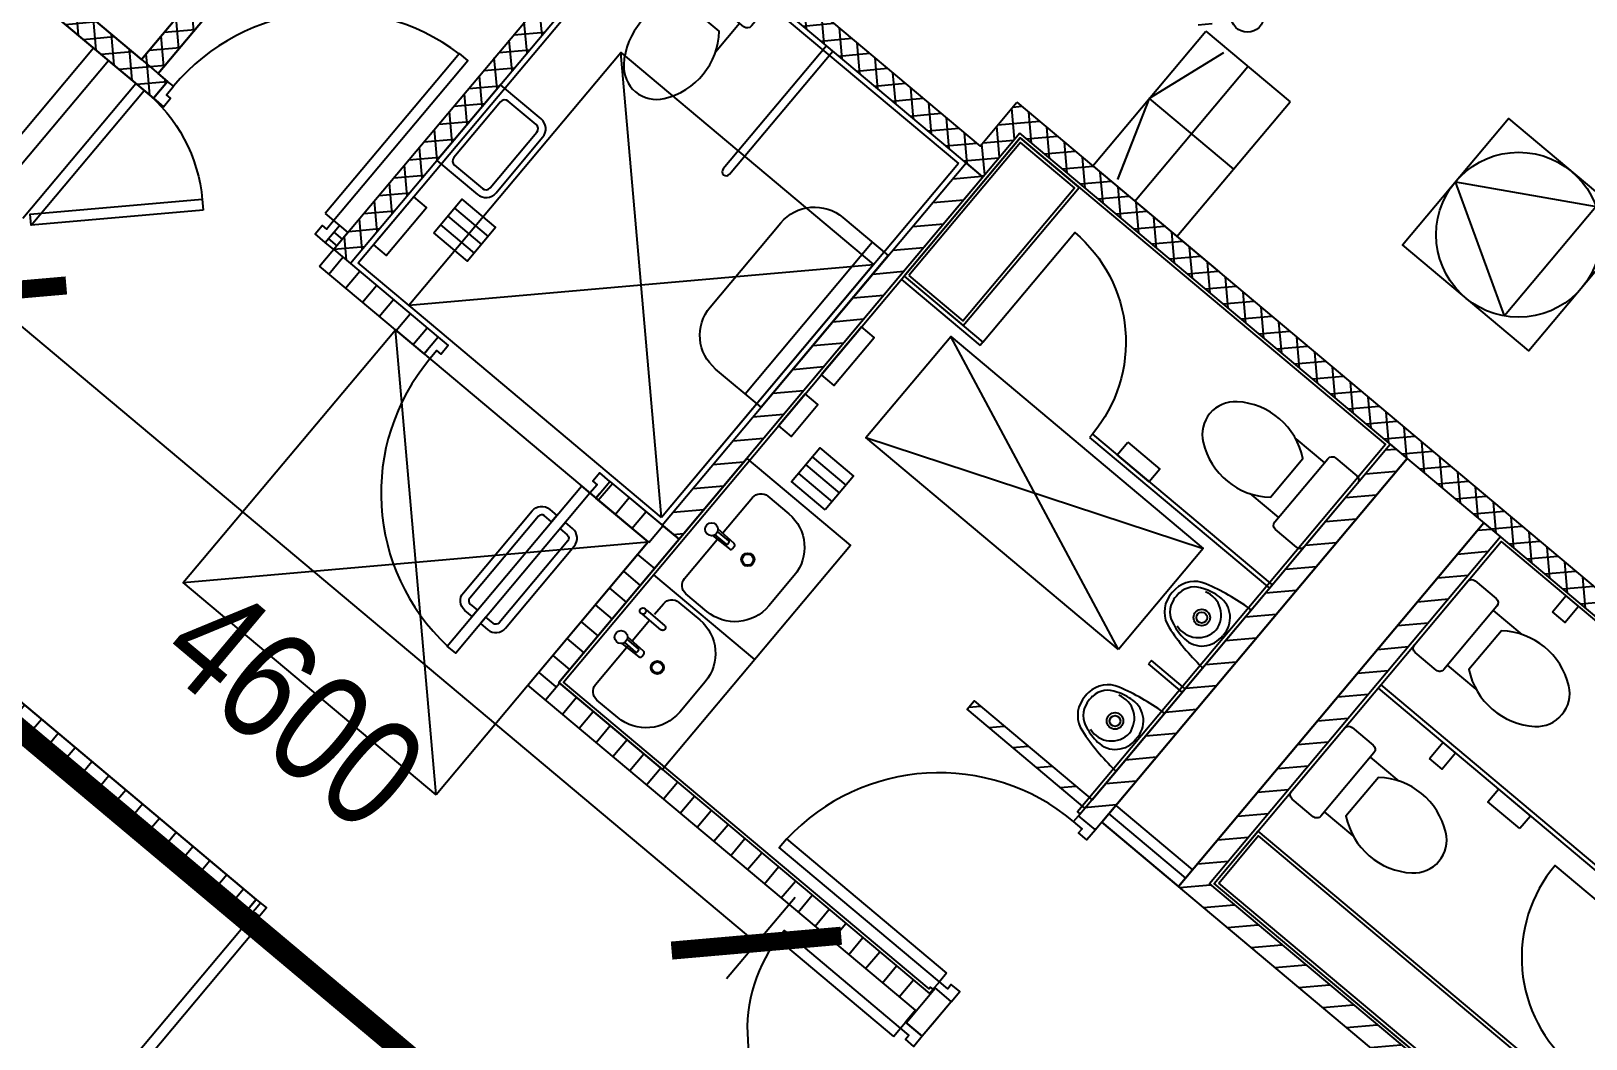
# Model space of a CAD drawing. Header units: millimetres. Extents: x 834140250 to 834644390, y 817877047 to 817987022.
# Drawn here: x 834541298 to 834548369, y 817944751 to 817949333 of the extents above; entities that cross this region are included whole.
import ezdxf

# ---------------------------------------------------------------- set-up
doc = ezdxf.new("R2010")
doc.units = ezdxf.units.MM
doc.header["$LTSCALE"] = 1000
doc.header["$MEASUREMENT"] = 0
doc.linetypes.add('3B52X-MAGP-P-L000_XB$0$HIDDEN2', pattern=[0.1875, 0.125, -0.0625])
doc.layers.get('Defpoints').update_dxf_attribs({"color": 150})
for name, color, linetype in [('3B52X-MAGP-P-L000_XB$0$VPA060_Hatch', 252, 'Continuous'), ('3B52X-MAGP-P-L000_XB$0$VPA060_Hatch FRP', 250, 'Continuous'), ('3B52X-MAGP-P-L000_XB$0$VPA090_Building Line Above', 1, '3B52X-MAGP-P-L000_XB$0$HIDDEN2'), ('3B52X-MAGP-P-L000_XB$0$VPA223_Wall-Block', 6, 'Continuous'), ('3B52X-MAGP-P-L000_XB$0$VPA430_FL_Finishes', 8, 'Continuous'), ('3B52X-MAGP-P-L000_XB$0$VPA500_Plinth', 7, 'Continuous'), ('MGD031_1', 7, 'Continuous'), ('VPA040_Text', 3, 'Continuous')]:
    doc.layers.add(name, color=color, linetype=linetype)
doc.styles.add('1_2.5mm', font='arial.ttf', dxfattribs={"width": 0.8, "height": 0.0025})
doc.styles.get("Standard").update_dxf_attribs({"font": 'txt.shx', "width": 0.8})
doc.styles.add('Style-Arial', font='arial.ttf', dxfattribs={"width": 0.8})
doc.dimstyles.get("Standard").update_dxf_attribs({"dimtxt": 0.18, "dimasz": 0.18, "dimexe": 0.18, "dimexo": 0.06249999999999999, "dimgap": 0.09, "dimtad": 0, "dimtih": 1, "dimtoh": 1, "dimdec": 4, "dimzin": 1, "dimdsep": 46, "dimtxsty": '1_2.5mm', "dimcen": 0, "dimadec": 0, "dimazin": 0, "dimtfac": 1, "dimtdec": 4, "dimtofl": 0, "dimtmove": 0, "dimatfit": 3, "dimfxl": 0, "dimtolj": 1, "dimtzin": 1, "dimarcsym": 0})
pattern_1 = [(4.999992054675665, (834233018.7811812, 817928326.99301), (-6.536670345245689, 74.71460326333525), []), (94.99999205467563, (834233018.7811812, 817928326.99301), (-74.71460326333525, -6.536670345245689), [])]
pattern_2 = [(49.99999205467566, (834233018.7811812, 817928326.99301), (-76.60443539822818, 64.27877159155022), [])]

# ---------------------------------------------------------------- blocks, each defined once
blk = doc.blocks.new('_ArchTick')
at = {"color": 0, "linetype": 'ByBlock', "const_width": 0.15}
blk.add_lwpolyline([(-0.5, -0.5), (0.5, 0.5)], dxfattribs=at)
blk = doc.blocks.new('*D50')
at = {"layer": 'Defpoints', "color": 0}
for p in [(834540761.3689395, 817947771.9278952), (834544596.5330313, 817945186.168878), (834544285.1733935, 817944815.1049118)]:
    blk.add_point(p, dxfattribs=at)
at = {"layer": 'MGD031_1', "color": 0, "lineweight": -2}
for p, q in [((834540937.3643363, 817947981.6710415), (834541248.7239943, 817948352.7350316)), ((834541072.7285972, 817948142.9918854), (834544596.5330312, 817945186.1688782)), ((834544461.1687903, 817945024.8480582), (834544772.5284283, 817945395.9120244))]:
    blk.add_line(p, q, dxfattribs=at)
at = {"layer": 'MGD031_1', "color": 0, "lineweight": -2, "xscale": 547.6004642393601, "yscale": 547.6004642393601, "zscale": 547.6004642393601}
for p, rotation in [((834541072.7285972, 817948142.9918854), 139.9999999386835), ((834544596.5330312, 817945186.1688782), 319.9999999386835)]:
    blk.add_blockref('_ArchTick', p, dxfattribs=dict(at, rotation=rotation))
at = {"layer": 'MGD031_1', "color": 0, "insert": (834542494.540422, 817946259.2764359), "char_height": 500, "attachment_point": 5, "rotation": 319.99999993868346, "style": 'Style-Arial'}
blk.add_mtext('4600', dxfattribs=at)
blk = doc.blocks.new('*D51')
at = {"layer": 'Defpoints', "color": 0}
for p in [(834540186.8355894, 817948254.0185874), (834541072.7285801, 817948142.9918647), (834540761.3689395, 817947771.9278952)]:
    blk.add_point(p, dxfattribs=at)
at = {"layer": 'MGD031_1', "color": 0, "lineweight": -2}
for p, q in [((834540362.8309863, 817948463.7617337), (834540674.1906421, 817948834.8257214)), ((834540498.1952451, 817948625.0825752), (834541072.72858, 817948142.9918648)), ((834540937.3643363, 817947981.6710415), (834541248.7239769, 817948352.735011))]:
    blk.add_line(p, q, dxfattribs=at)
at = {"layer": 'MGD031_1', "color": 0, "lineweight": -2, "xscale": 547.6004642393601, "yscale": 547.6004642393601, "zscale": 547.6004642393601}
for p, rotation in [((834540498.1952451, 817948625.0825752), 139.9999999386835), ((834541072.72858, 817948142.9918648), 319.9999999386835)]:
    blk.add_blockref('_ArchTick', p, dxfattribs=dict(at, rotation=rotation))
at = {"layer": 'MGD031_1', "color": 0, "insert": (834540445.3715203, 817947978.733274), "char_height": 500, "attachment_point": 5, "rotation": 319.99999993868346, "style": 'Style-Arial'}
blk.add_mtext('750', dxfattribs=at)
blk = doc.blocks.new('3B52X-MAGP-P-L000_XB$0$A$C158534F2')
at = {"layer": '3B52X-MAGP-P-L000_XB$0$VPA060_Hatch FRP', "ltscale": 500}
h = blk.add_hatch(dxfattribs=at)
h.set_pattern_fill('ANSI31', color=256, scale=800, angle=89.9999999942528, style=0)
h.set_pattern_definition([(185.0000000000381, (834235016.6532394, 817941675.8172063), (8.715574274832058, -99.61946980916875), [])])
h.paths.add_polyline_path([(834233797.149766, 817931315.9505645), (834234227.8133633, 817931829.1956896), (834234304.4178438, 817931764.9168983), (834233873.7542465, 817931251.6717731)])
h.paths.add_polyline_path([(834233006.4555035, 817928467.87621), (834233032.1730975, 817928498.5130235), (834233108.771524, 817928434.2393124), (834233083.0539297, 817928403.6024988)])
h.paths.add_polyline_path([(834234440.3379351, 817924653.891417), (834234472.4773155, 817924692.1936389), (834235008.7084256, 817924242.2423122), (834236364.9902825, 817925858.596088), (834236441.5947266, 817925794.3173267), (834235053.1735023, 817924139.6613444), (834235401.723817, 817923847.1928784), (834236790.148659, 817925501.8531717), (834236866.7494988, 817925437.570115), (834235542.6070225, 817923859.5185606), (834236936.8079089, 817922689.6451117), (834236872.529148, 817922613.0406674), (834236393.751371, 817923014.7829216), (834236364.8259267, 817922980.3109232), (834236288.2214828, 817923044.5896839), (834236317.1469275, 817923079.061683), (834235053.1735023, 817924139.6613442), (834235024.2480472, 817924105.1893295), (834234947.6436031, 817924169.4680904), (834234976.5690444, 817924203.9400904)])
h.paths.add_polyline_path([(834235545.8018146, 817922159.8083731), (834235632.5781232, 817922263.2243506), (834235709.1825663, 817922198.9455906), (834235686.6850001, 817922172.1340337), (834237877.5721073, 817920333.7614701), (834238803.1905969, 817921436.8706261), (834239186.2128167, 817921115.4768231), (834240356.0819379, 817922509.6725518), (834240432.6863822, 817922445.3937905), (834239198.5384995, 817920974.5936177), (834238815.5162786, 817921295.987422), (834237889.8978096, 817920192.8782878), (834238387.826699, 817919775.0663435), (834238452.1054604, 817919851.670788), (834238605.3070736, 817919723.1045939), (834238541.03457, 817919646.5096724)])
h.paths.add_polyline_path([(834234497.2581493, 817931994.7349479), (834234561.5369036, 817932071.3393952), (834234618.9902457, 817932023.1303185), (834234554.711485, 817931946.5258745)])
h.paths.add_polyline_path([(834233053.9699291, 817925490.8404725), (834234435.9610692, 817927137.8333787), (834234512.5655066, 817927073.5546235), (834233130.5743665, 817925426.5617173)])
h.paths.add_polyline_path([(834232614.420525, 817929906.4288176), (834230316.2871919, 817931834.7916498), (834230380.5659522, 817931911.3960941), (834232678.69928, 817929983.0332681), (834233141.5062666, 817930534.585345), (834233218.1107149, 817930470.3065888), (834232626.7462034, 817929765.545619), (834232550.1417586, 817929829.82438)])
h.paths.add_polyline_path([(834234439.8718854, 817930176.1554548), (834235359.0580978, 817931271.598926), (834235435.662591, 817931207.320124), (834234516.4763786, 817930111.8766528)])
h.paths.add_polyline_path([(834233687.8104262, 817929279.8834186), (834233784.2285699, 817929394.7900838), (834233860.833018, 817929330.5113275), (834233828.6936322, 817929292.2091019), (834235513.9623824, 817927878.100713), (834237120.960367, 817929793.1873811), (834237197.5648215, 817929728.9086119), (834235526.322059, 817927737.1990366)])
at = {"layer": '3B52X-MAGP-P-L000_XB$0$VPA060_Hatch FRP'}
h = blk.add_hatch(dxfattribs=at)
h.set_pattern_fill('ANSI37', color=256, scale=600)
h.set_pattern_definition(pattern_1)
h.paths.add_polyline_path([(834230804.7945223, 817927508.6633809), (834228407.0754743, 817929520.5886286), (834228342.7967781, 817929443.9842633), (834230162.1523238, 817927917.3636876), (834230740.515824, 817927432.0590112)])
h = blk.add_hatch(dxfattribs=at)
h.set_pattern_fill('ANSI37', color=256, scale=600)
h.set_pattern_definition(pattern_1)
h.paths.add_polyline_path([(834231646.4951588, 817928597.3279117), (834231688.6275363, 817928561.9745189), (834231624.3487774, 817928485.3700722), (834231582.2163258, 817928520.7233813), (834230762.6621562, 817927544.016695), (834230686.0577512, 817927608.2955668), (834231894.4983844, 817929048.4590471), (834231970.2850876, 817928983.2056246)])
h = blk.add_hatch(dxfattribs=at)
h.set_pattern_fill('ANSI37', color=256, scale=600)
h.set_pattern_definition(pattern_1)
h.paths.add_polyline_path([(834233018.7812117, 817928326.9930462), (834233016.5192794, 817928324.2968937), (834232939.9148439, 817928388.5756466), (834233006.4555362, 817928467.8762386), (834234500.2419659, 817927214.4406023), (834234667.3676457, 817927413.6132319), (834240765.0811081, 817922297.0251137), (834240700.8070942, 817922220.4262092), (834234679.6986214, 817927272.7361062), (834234512.5677615, 817927073.5573031)])
h = blk.add_hatch(dxfattribs=at)
h.set_pattern_fill('ANSI37', color=256, scale=600)
h.set_pattern_definition(pattern_1)
h.paths.add_polyline_path([(834233018.7812169, 817928326.9930521), (834232942.1770322, 817928391.2716134), (834231560.184718, 817926744.2777917), (834231636.7889026, 817926679.9992305)])
h = blk.add_hatch(dxfattribs=at)
h.set_pattern_fill('ANSI31', color=256, scale=800, angle=45)
h.set_pattern_definition(pattern_2)
h.paths.add_polyline_path([(834231495.9059829, 817926667.6733799), (834231560.1847441, 817926744.2778246), (834232035.2906951, 817926345.6165965), (834231971.0119336, 817926269.0121516)])
h = blk.add_hatch(dxfattribs=at)
h.set_pattern_fill('ANSI31', color=256, scale=800, angle=45)
h.set_pattern_definition(pattern_2)
h.paths.add_polyline_path([(834232752.3759376, 817925613.3672148), (834232816.6546985, 817925689.9716592), (834233130.5743945, 817925426.561758), (834232584.2049285, 817924775.423987), (834234269.5027055, 817923361.291241), (834234292.0002774, 817923388.1027915), (834234368.6047226, 817923323.8240317), (834234236.8332657, 817923166.7849245), (834234160.2288159, 817923231.0636933), (834234205.2239438, 817923284.6867964), (834232519.9261692, 817924698.8195498), (834233066.2956364, 817925349.9573127)])
h = blk.add_hatch(dxfattribs=at)
h.set_pattern_fill('ANSI31', color=256, scale=800, angle=45)
h.set_pattern_definition([(49.99999205467566, (834233018.7811781, 817928326.9930127), (-76.60443539822818, 64.27877159155022), [])])
h.paths.add_polyline_path([(834229052.7146046, 817925467.2875291), (834229116.9933668, 817925543.8919748), (834231227.4458054, 817923773.0121114), (834231163.1670432, 817923696.4076656)])
h = blk.add_hatch(dxfattribs=at)
h.set_pattern_fill('ANSI31', color=256, scale=800, angle=315)
h.set_pattern_definition([(319.9999920546757, (834233018.7811812, 817928326.99301), (64.27877159155032, 76.60443539822812), [])])
h.paths.add_polyline_path([(834232989.691114, 817925414.2360243), (834233066.2956845, 817925349.9571393), (834232519.9262044, 817924698.819511), (834232443.3216339, 817924763.0983961)])
blk = doc.blocks.new('3B52X-MAGP-P-L000_XB$0$_WC-1')
for p, q in [((-162.5, -370.2496996971895), (-162.5, -200)), ((162.5, -370.2496996971895), (162.5, -200))]:
    blk.add_line(p, q)
for points in [[(187.5, -200), (-187.5, -200, -0.4142135623730951), (-212.5, -175), (-212.5, -50, -0.4142135623730942), (-187.5, -25), (187.5, -25, -0.4142135623730964), (212.5, -50), (212.5, -175, -0.4142135623730938)], [(120.1605160990729, -683.1296087594746, 0.3394182306490656), (115.1284740986884, -287.5), (-115.1284740986884, -287.5, 0.3394182306490657), (-120.1605160990729, -683.1296087594746, 0.5011165229928942)]]:
    blk.add_lwpolyline(points, format="xyb", close=True)
blk = doc.blocks.new('GFA_GF')
at = {"layer": '3B52X-MAGP-P-L000_XB$0$VPA060_Hatch'}
h = blk.add_hatch(dxfattribs=at)
h.set_pattern_fill('AR-CONC', color=253, scale=20, style=0)
h.set_pattern_definition([(49.99999999999999, (834399403.5779446, 817920156.1772425), (143.4520365201507, -12.55042699651902), [15, -165]), (355, (834399403.5779446, 817920156.1772425), (-27.7502667226, 150.4384267400024), [12, -132]), (100.4514, (834399415.5322806, 817920155.1313746), (115.7018763428043, 137.8879084121907), [12.748038, -140.2284224]), (46.18420000000002, (834399403.5779446, 817920196.1772425), (213.4482097251289, -33.10380286580362), [22.49999999999999, -247.4999999999999]), (96.6356, (834399421.3652936, 817920193.418581), (186.9325411097407, 194.8235741800883), [19.1220576, -210.3426]), (351.1842, (834399403.5779446, 817920196.1772425), (186.9323890267254, 194.8237201850649), [18, -198]), (21, (834399423.5779446, 817920186.1772425), (119.3814104236923, -80.52377813306776), [15, -165]), (326.0000000000001, (834399423.5779446, 817920186.1772425), (48.66306638431634, 145.0300090093706), [12, -132]), (71.4514, (834399433.5263911, 817920179.4669213), (168.044525716298, 64.50609934199048), [12.748038, -140.2284224]), (37.50000000000001, (834399403.5779446, 817920156.1772425), (2.431971063458134, 66.5787707662623), [0, -130.4, 0, -134, 0, -132.5]), (7.499999999999999, (834399403.5779446, 817920156.1772425), (52.61390748842972, 78.88234237647205), [0, -76.39999999999999, 0, -127.4, 0, -50.5]), (327.5, (834399358.9779447, 817920156.1772425), (106.7644872344818, -4.510974346875951), [0, -50, 0, -156, 0, -207]), (317.5, (834399338.9779447, 817920156.1772425), (116.6372338684772, 20.02099646646354), [0, -65, 0, -103.6, 0, -147])])
edge = h.paths.add_edge_path(flags=17)
edge.add_line((4669.99081492424, 6400.000000119209), (4375.864941716194, 6400.000000119209))
edge.add_line((4375.864941716194, 6400.000000119209), (4812.102622866631, 6033.953103899956))
edge.add_arc((8418.747860908508, 7644.784747481346), 3950.021323620073, 198.3688839907443, 204.066914657053, ccw=False)
edge = h.paths.add_edge_path()
edge.add_line((4812.102622866631, 6033.953103899956), (4375.864941716194, 6400.000000119209))
edge.add_line((4375.864941716194, 6400.000000119209), (4355.106813549995, 6400.000000119209))
edge.add_arc((8418.716197490692, 7644.763788342476), 4249.983307464022, 197.0308606786462, 218.098155601729)
edge.add_line((5074.171074867249, 5022.479281187057), (5306.47010576725, 5212.420541405678))
edge.add_arc((8418.747861385345, 7644.784748315811), 3950.021324394689, 204.0669146652843, 218.00898794895, ccw=False)
edge = h.paths.add_edge_path()
edge.add_line((14758.72696197033, 20234.85090553761), (15690.76899850368, 21345.61535251141))
edge.add_line((15690.76899850368, 21345.61535251141), (15920.58233129978, 21152.77907001972))
edge.add_line((15920.58233129978, 21152.77907001972), (14988.54029262066, 20042.01462078094))
edge.add_line((14988.54029262066, 20042.01462078094), (17301.99451732635, 18100.79604828358))
edge.add_line((17301.99451732635, 18100.79604828358), (18105.47902500629, 19058.35159659386))
edge.add_line((18105.47902500629, 19058.35159659386), (18335.2923579216, 18865.51531362534))
edge.add_line((18335.2923579216, 18865.51531362534), (16874.3315615654, 17124.41003656387))
edge.add_arc((19950.00000035763, 14543.61778283119), 4015.000000287576, 139.9999999877726, 179.9999999982988)
edge.add_line((15935, 14543.6177829504), (15935, 7999.999999523163))
edge.add_line((15935, 7999.999999523163), (15635, 7999.999999523163))
edge.add_line((15635, 7999.999999523163), (15635, 10999.99999952316))
edge.add_line((15635, 10999.99999952316), (15635, 11299.99999952316))
edge.add_line((15635, 11299.99999952316), (15635, 13971.4147452116))
edge.add_line((15635, 13971.4147452116), (14815.96099662781, 13971.4147452116))
edge.add_line((14815.96099662781, 13971.4147452116), (13053.97842180729, 17021.24373209476))
edge.add_arc((25735.29270875454, -4928.856331706047), 25350.00246262712, 120.0164774375186, 144.0164626531961)
edge.add_arc((8418.749066114426, 7644.785106897354), 3950.022491852898, 144.0168895969588, 198.3688838593637)
edge.add_line((4669.990908622742, 6400), (1577.308505892754, 6400.000000476837))
edge.add_arc((-2300.171882510185, 4785.405402541161), 4200.210694492894, 22.60699317670514, 49.99999998959423)
edge.add_line((399.6715105772018, 8002.953464508057), (-9595.549460887909, 16389.93964958191))
edge.add_line((-9595.549460887909, 16389.93964958191), (-9338.441015601158, 16696.35462939739))
edge.add_line((-9338.441015601158, 16696.35462939739), (-8765.843454003334, 16215.8885768652))
edge.add_line((-8765.843454003334, 16215.8885768652), (-8894.398885726929, 16062.6820756197))
edge.add_line((-8894.398885726929, 16062.6820756197), (-5387.807707905769, 13120.30660033226))
edge.add_line((-5387.807707905769, 13120.30660033226), (-5018.204831361771, 13560.78215587139))
edge.add_line((-5018.204831361771, 13560.78215587139), (-4864.995942115784, 13432.22463333607))
edge.add_line((-4864.995942115784, 13432.22463333607), (-5234.59881734848, 12991.74907898903))
edge.add_line((-5234.59881734848, 12991.74907898903), (-3549.301043510437, 11577.61633789539))
edge.add_line((-3549.301043510437, 11577.61633789539), (-3115.419398188591, 12094.69632971287))
edge.add_line((-3115.419398188591, 12094.69632971287), (-2962.210518836975, 11966.13881409168))
edge.add_line((-2962.210518836975, 11966.13881409168), (-3396.092154622078, 11449.0588157177))
edge.add_line((-3396.092154622078, 11449.0588157177), (-3281.192103862762, 11352.62340319157))
edge.add_line((-3281.192103862762, 11352.62340319157), (-3120.487859845161, 11544.14607441425))
edge.add_line((-3120.487859845161, 11544.14607441425), (-2507.652151584625, 11029.91617846489))
edge.add_line((-2507.652151584625, 11029.91617846489), (-2668.352561712265, 10838.40078175068))
edge.add_line((-2668.352561712265, 10838.40078175068), (528.2290325164795, 8156.162353157997))
edge.add_arc((-2446.506817698479, 4671.498859405518), 4581.695433269801, 26.278853227204877, 49.513768639956595, ccw=False)
edge.add_line((1661.669927000999, 6700), (4275.070816159248, 6700))
edge.add_arc((8418.750927686691, 7644.785138964653), 4250.02397940018, 144.0168745552077, 192.8442255567613, ccw=False)
edge.add_arc((25735.29270875454, -4928.856331706047), 25650.00246259042, 119.34633505658181, 144.0164626532238, ccw=False)
edge.add_line((13164.54626882076, 17429.56401216984), (14989.10889220238, 14271.4147452116))
edge.add_line((14989.10889220238, 14271.4147452116), (15635, 14271.4147452116))
edge.add_line((15635, 14271.4147452116), (15635.00000023842, 14543.6177829504))
edge.add_arc((19950.00000059605, 14543.6177829504), 4315.000000357628, 139.9999999910598, 180, ccw=False)
edge.add_line((16644.51822865009, 17317.24631953239), (17109.15823471546, 17870.98271584511))
edge.add_line((17109.15823471546, 17870.98271584511), (14565.89067590237, 20005.03756964207))
edge.add_line((14565.89067590237, 20005.03756964207), (14758.72696197033, 20234.85090553761))
at = {"layer": '3B52X-MAGP-P-L000_XB$0$VPA500_Plinth'}
h = blk.add_hatch(dxfattribs=at)
h.set_pattern_fill('ANSI31', color=253, scale=400, angle=315)
h.set_pattern_definition([(320.0000000254289, (-2197.393947601318, 15677.91482877731), (32.1393804673278, 38.30222217021289), [])])
h.paths.add_polyline_path([(-4732.895553827286, 19345.83387923241), (-4771.197770118713, 19377.97325694561), (-4835.47647356987, 19301.36888289452), (-4797.174255728722, 19269.22950553894)])
at = {"layer": '3B52X-MAGP-P-L000_XB$0$VPA090_Building Line Above', "color": 253}
blk.add_lwpolyline([(-15508.87054622173, 18871.53141772747), (-15299.96457159519, 19120.49586248398), (-15146.79868924618, 18991.88708937168), (-1375.031600356102, 35404.44090116024), (-1528.240049958229, 35532.99803853035), (-1319.334077835083, 35781.96248185635), (14200.73636507988, 22759.07862305641, 0.4142135615605079), (14658.60678160191, 22799.13709306717, -1.340208180360775e-05), (16707.15731847286, 25240.37164461613, 0.3640005916453452)], format="xyb", dxfattribs=at)
at = {"layer": '3B52X-MAGP-P-L000_XB$0$VPA223_Wall-Block', "color": 253}
blk.add_lwpolyline([(-1689.997685432434, 19938.55735433102), (4407.683236718178, 14821.92839324474), (4343.449826836586, 14745.3790115118), (-1677.662913799286, 19797.68475210667)], dxfattribs=at)
at = {"layer": '3B52X-MAGP-P-L000_XB$0$VPA430_FL_Finishes', "color": 253, "ltscale": 500}
blk.add_lwpolyline([(13.89610660076141, 15512.92458987236), (25.38677394390106, 15503.28277599812), (38.24252688884735, 15518.60366559029), (517.0203053951263, 15116.86140954494), (600.5826938152313, 15216.44718599319), (-793.6175425052643, 16386.32009291649), (511.3285231590271, 17941.31715857983), (3977.596670150757, 15032.78510797024), (2827.006272315979, 13661.5625243187), (2443.984052300453, 13982.95632815361), (1518.36555993557, 12879.84717392921), (-649.5402144193649, 14698.93610966206), (-643.1123381853104, 14706.59655463696), (-654.6030049324036, 14716.23836946487)], dxfattribs=at)
at = {"layer": '3B52X-MAGP-P-L000_XB$0$VPA500_Plinth', "color": 253}
for p, q in [((-4685.34906578064, 19208.03212165833), (-3335.495123744011, 20816.72539496422)), ((-3335.495123744011, 20816.72539496422), (-1956.579081058502, 19659.67306435108)), ((-1956.579081058502, 19659.67306435108), (-3306.273550510406, 18051.24675929546)), ((-4305.998665571213, 18889.71931302547), (-4685.34906578064, 19208.03212165833)), ((-4386.348442196846, 18793.96217823029), (-4370.278751850128, 18813.11328923702)), ((-422.361833691597, 18408.21509325504), (-291.9429972171783, 18298.7806956768)), ((-3306.273543477058, 18051.24675357342), (-3524.438127636909, 18234.3085757494)), ((-3588.718213915825, 18157.70255196095), (-3604.787908434868, 18138.55144429207)), ((-631.2678067684174, 18159.25064909458), (-500.848970413208, 18049.81625163555)), ((-840.5439307689667, 17372.73188388348), (-629.0302772521973, 17624.80407893658)), ((-840.5439307689667, 17372.73188388348), (-629.0302772521973, 17624.80407893658)), ((607.088501572609, 17518.36332416534), (476.6696743965149, 17627.79773259163)), ((-1078.763288974762, 17399.97788441181), (-1091.619042873383, 17384.6569968462)), ((-925.5544148683548, 17271.42034506798), (-1078.763288974762, 17399.97788441181)), ((-938.4101687669754, 17256.09945750237), (-1091.619042873383, 17384.6569968462)), ((398.1825076341629, 17269.39889764786), (267.7636803388596, 17378.83330607414)), ((-1234.934306263924, 16902.71572375298), (-1023.420652747154, 17154.78791880608)), ((-1234.934306263924, 16902.71572375298), (-1023.420652747154, 17154.78791880608)), ((47.86569178104401, 16851.90753126144), (-82.55313539505005, 16961.34193968773)), ((-161.040302157402, 16602.94310474396), (-291.4591294527054, 16712.37751317024))]:
    blk.add_line(p, q, dxfattribs=at)
for points in [[(-6195.205430626869, 20442.31683039665), (-6709.435519099236, 19829.48128390312), (-6786.039964795113, 19893.76004326344), (-6271.809874892235, 20506.59559130669), (-8014.560981273651, 21968.93740952015), (-7950.282221317291, 22045.54185092449), (-5671.300004601479, 20133.24870598316), (-4462.859254717827, 21573.41222131252), (-4386.254809856415, 21509.1334605217), (-4710.862596869469, 21122.28105139732), (-4668.730157017708, 21086.92773890495), (-4733.008917927742, 21010.32329416275), (-4775.14136326313, 21045.67661130428), (-5594.695571422577, 20068.96994376183), (-5552.563142299652, 20033.61664021015), (-5616.841903209686, 19957.01219582558), (-5735.578771114349, 20056.6442553997), (-5735.578765511513, 20056.64426195621)], [(-4836.311586856842, 19432.61022663116), (-4798.009364724159, 19400.47084617615), (-4187.361136674881, 20128.21306812763), (-4225.663358926773, 20160.35244846344)], [(-3306.27351629734, 18051.24673080444), (-4455.340180873871, 19015.42814552784), (-3491.158766269684, 20164.49481022358), (-2342.092101454735, 19200.31339621544)], [(637.7212969064713, 18807.7895539999), (63.18796443939209, 19289.88026130199), (545.2786716222763, 19864.41359353065), (1119.812003970146, 19382.32288646698)], [(63.18796443939209, 19289.8802614212), (545.2786717414856, 19864.41359376907), (1119.812003970146, 19382.32288658619), (637.7212966680527, 18807.78955423832)], [(-2202.902030229568, 19148.39300847054), (-1934.786474943161, 18923.41734552383), (-1407.693768143654, 19551.57941114902), (-1675.810085773468, 19776.5566316843)], [(-2181.769548535347, 19150.2418602705), (-1936.635304450989, 18944.54980695248), (-1428.826252698898, 19549.73060107231), (-1673.961253523827, 19755.42412853241)], [(-3303.387766599655, 18015.79369449615), (-1921.396626472473, 19662.78660070896), (-1844.792189121246, 19598.50784552097), (-3226.783329248428, 17951.51493930817)], [(304.2334907054901, 19577.14713287354), (943.8848087787628, 19464.35887539387), (526.3816534280777, 18966.79871308804)], [(-5390.718361139297, 19447.98861026764), (-6173.204421758652, 19379.52994215488), (-6177.562209367752, 19429.33967661858), (-5395.076148867607, 19497.79834520817)], [(-4433.048350930214, 19508.69904577732), (-4616.255975365639, 19290.38741898537), (-4558.805547356606, 19242.17488622665), (-4375.597922801971, 19460.48651301861)], [(-4835.476510763168, 19301.36891436577), (-4771.196421742439, 19377.97494149208), (-4732.894166469574, 19345.83553266525), (-4797.174255609512, 19269.22950565815)], [(-2347.701996922493, 19302.52958405018), (-2274.927748084068, 19241.46479320526), (-2853.436293244362, 18552.02453970909), (-2926.210542321205, 18613.08933055401)], [(-4331.847941875458, 16790.12258541584), (-5480.914606451988, 17754.30400013924), (-4516.733191847801, 18903.37066483498), (-3367.666527032852, 17939.18925082684)], [(-2396.994682073593, 18917.0646545887), (-2580.202306509018, 18698.75302779675), (-2522.751878499985, 18650.54049503803), (-2339.544253945351, 18868.85212182999)], [(-1228.144966959953, 17450.05971539021), (-2377.067258477211, 18414.41316080093), (-1991.394661784172, 18874.03986275196), (-842.4723707437515, 17909.68641650677)], [(-2652.849035024643, 18612.15826976299), (-2774.987451195717, 18466.61718523502), (-2717.537023186684, 18418.40465247631), (-2595.3986068964, 18563.94573700428)], [(-1917.019760608673, 17178.84463906288), (-1884.880380153656, 17217.14686095715), (-1348.649270057678, 16767.19553422928), (7.63258683681488, 18383.54931008816), (84.2370308637619, 18319.27054870129), (-1304.184193372726, 16664.61456644535), (-955.6338787078857, 16372.14610040188), (432.7909632921219, 18026.80639374256), (509.3918031454086, 17962.52333700657), (-814.7506731748581, 16384.47178268433), (579.4502131938934, 15214.59833371639), (515.1714522838593, 15137.99388945103), (36.39367532730103, 15539.73614358902), (7.468230962753296, 15505.26414525509), (-69.13621294498444, 15569.5429059267), (-40.21076822280884, 15604.0149050951), (-1304.184193372726, 16664.61456620693), (-1333.10964846611, 16630.14255154133), (-1409.714092612267, 16694.42131245136), (-1380.78865134716, 16728.89331245422)], [(-1185.65012049675, 18392.7175744772), (-1040.094344854355, 18270.59666645527), (-1088.299966216087, 18213.14043915272), (-1233.855742096901, 18335.26134717464)], [(-3670.095562934875, 18192.95734333992), (-3631.793340802193, 18160.8179628849), (-4242.441568374634, 17433.07574057579), (-4280.743790626526, 17465.21512103081)], [(-3604.981758117676, 18138.32043683529), (-3540.702997207642, 18214.92488121986), (-3226.783301234245, 17951.51498007774), (-3773.152767181396, 17300.37720906734), (-2087.854990243912, 15886.24446308613), (-2065.357418298721, 15913.05601358414), (-1988.752973079681, 15848.77725374699), (-2120.524430036545, 15691.7381465435), (-2197.128879785538, 15756.01691532135), (-2152.133751869202, 15809.64001846313), (-3914.035962343216, 17288.05152583122), (-3367.666495084763, 17939.18928873539)], [(-7304.643087983131, 17992.24074852467), (-7240.364325761795, 18068.84519422054), (-5149.063029885292, 16314.03498542309), (-5213.341792106628, 16237.430539608)], [(745.1021028757095, 17621.14518594742), (806.1669174432755, 17693.91941475868), (863.6202564239502, 17645.71035075188), (802.5554416179657, 17572.93612170219)], [(185.8801580667496, 16954.68761181831), (246.9449726343155, 17027.46184062958), (304.3983116149902, 16979.25277662277), (243.3334968090057, 16906.47854757309)], [(597.0844410657883, 16635.76174497604), (451.5286654233932, 16757.88265287876), (499.7342866659164, 16815.33888018131), (645.2900626659393, 16693.21797227859)], [(-793.617542386055, 16386.32009315491), (-594.3533836603165, 16623.79387056828), (773.0353019237518, 15476.41852641106), (573.7711423635483, 15238.94474899769)], [(-2010.720502495766, 15978.16975462437), (-2042.859882950783, 15939.86753249168), (-2770.602105259895, 16550.51576006413), (-2738.462724804878, 16588.81798231602)], [(-772.4850616455078, 16388.16894567013), (-592.5045311450958, 16602.66138982773), (751.9028211832047, 15474.56967389584), (571.9222898483276, 15260.07722973824)], [(-5148.228013038635, 16182.79359328747), (-5186.530235290527, 16214.93297374249), (-5732.899701356888, 15563.7951952219), (-5694.597479224205, 15531.6558150053)], [(-2251.765860080719, 15690.90309822559), (-2219.626479625702, 15729.20532047749), (-2747.759819746017, 16172.36181139946), (-2779.899200201035, 16134.05958914757)]]:
    blk.add_lwpolyline(points, close=True, dxfattribs=at)
for points in [[(-6195.20537173748, 20442.31690979004), (-5616.841838598251, 19957.01227283478), (-5552.563078522682, 20033.61671638489), (-5594.695511341095, 20068.97002637386), (-4775.141301751137, 21045.67669343948), (-4733.008853435516, 21010.32337129116), (-4668.730093479156, 21086.92781484127), (-4710.862536787987, 21122.28113377094), (-4386.254704236984, 21509.13350665569), (-4462.859194397926, 21573.41230392456), (-5671.299944400787, 20133.24878883362), (-7950.282122135162, 22045.54197800159), (-8014.56092107296, 21968.93748831749), (-6195.20537173748, 20442.31690979004)], [(-4861.451743364334, 19192.62656545639), (-3350.902186393738, 20992.82942843437)], [(-3350.902186751366, 20992.82942807674), (-1857.115748286247, 19739.39377856255), (-1689.997685432434, 19938.55735433102)], [(-3338.576514482498, 20851.94623208046), (-4720.568557143211, 19204.95226323605)], [(-3338.576514363289, 20851.94623208046), (-1844.789964437485, 19598.51048898697)], [(-6403.017741322517, 19572.36623573303), (-6195.205430865288, 20442.31683409214), (-5888.787653565407, 20185.20179021358), (-6403.017741322517, 19572.36623573303), (-6709.435518622398, 19829.48127961159), (-6195.205430865288, 20442.31683409214)], [(-1345.275970339775, 19649.28220260143), (-831.0246613025665, 20262.1430491209)], [(-1345.275970339775, 19649.28220260143), (-831.0246613025665, 20262.1430491209)], [(-831.0276724100113, 20262.1455757618), (-448.0012910366058, 19940.75061321259)], [(-3306.273516178131, 18051.24673104286), (-3491.158766269684, 20164.49481022358)], [(-751.3327431678772, 20162.67300319672), (-1088.133652687073, 19955.75478720665), (-1233.423450350761, 19588.13967192173)], [(-751.3288029432297, 20162.65539586544), (-1088.129712462425, 19955.73717987537), (-1233.419510126114, 19588.12206459045)], [(-751.3288029432297, 20162.65539586544), (-1088.129712462425, 19955.73717987537), (-1233.419510126114, 19588.12206459045)], [(-6335.988765835762, 19516.12238407135), (-5821.758683204651, 20128.95793068409)], [(-5671.300010085106, 20133.24871063232), (-5594.695576786995, 20068.96994841099)], [(-1153.76879966259, 19488.60290765762), (-639.523958325386, 20101.45604622364)], [(-1153.764859437943, 19488.58530032635), (-639.5129761695862, 20101.44683122635)], [(-6211.506631374359, 19411.66933381557), (-5697.276548981667, 20024.50488007069)], [(-5616.841903090477, 19957.012196064), (-5570.879236340523, 19918.44493961334), (-5538.739856004715, 19956.74716174603), (-5557.890967011452, 19972.81685197353), (-5525.751586675644, 20011.11907422543), (-5552.563142180443, 20033.61664044857)], [(-6173.204409241676, 19379.52995324135), (-5658.974327206612, 19992.36549913883)], [(-1088.133654117584, 19955.75478565693), (-705.1102833747864, 19634.36234927177)], [(-1088.129713892937, 19955.73717832565), (-705.1063431501389, 19634.3447419405)], [(-1088.129713892937, 19955.73717832565), (-705.1063435077667, 19634.34474229813)], [(-962.2576887607574, 19327.90600538254), (-448.0122729539871, 19940.75982797146)], [(-1677.665182828903, 19797.68204796314), (-3773.152789235115, 17300.37716329098), (-2087.855017066002, 15886.24442279339), (-2065.357450962067, 15913.05597817898), (-1988.753006696701, 15848.77721703053), (-2120.524470210075, 15691.73811614513)], [(-2071.785328865051, 15905.39554059505), (-2083.275991201401, 15915.03735113144), (-2089.703872323036, 15907.37690412998), (-3752.020307660103, 17302.22601509094), (-1675.810085892677, 19776.55663156509), (-13.49654865264893, 18381.70426774025), (-1414.776881456375, 16711.72357237339), (-1403.286215305328, 16702.08175873756)], [(-2152.133783578873, 15809.63998067379), (-3914.035999178886, 17288.05148208141), (-3367.666530489922, 17939.18925392628), (-3604.981789827347, 18138.32039928436), (-3540.703029036522, 18214.92484354973), (-3303.387773036957, 18015.79369950294), (-1921.396742105484, 19662.78669798374), (-1844.792189240456, 19598.50784528255), (-3773.152799487114, 17300.37717068195), (-2087.855022072792, 15886.24442541599), (-2065.357455968857, 15913.05598104), (-1988.753011703491, 15848.77721989155), (-2075.529339194298, 15745.36121952534), (-2120.524468898773, 15691.73811483383), (-2197.12891304493, 15756.01687586308), (-2152.133782505989, 15809.63998186588)], [(-3303.387803316116, 18015.79372537136), (-1921.394505858421, 19662.78933143616)], [(-1345.254748344421, 19649.3074940443), (-770.7196928262711, 19167.21884000301)], [(-1345.254748344421, 19649.3074940443), (-770.7196928262711, 19167.21884000301)], [(-4342.387877225876, 19344.5060557127), (-4213.830355286598, 19497.71494436264), (-4060.621466875076, 19369.15742230415), (-4189.178988575935, 19215.94853389263), (-4342.387877225876, 19344.50605583191)], [(-4248.320029973984, 19456.61175072193), (-4095.111141324043, 19328.05422878265)], [(-4835.476570010185, 19301.36883544922), (-4881.43923664093, 19339.93609189987), (-4849.299856185913, 19378.23831415176), (-4830.148745179176, 19362.16862392426), (-4798.009364724159, 19400.47084617615), (-4771.19780921936, 19377.97327983379)], [(-4797.174308300018, 19269.22943103313), (-4797.174308300018, 19269.22943103313), (-4797.174308538437, 19269.22943091393), (-4797.174308300018, 19269.22943103313), (-4835.476531982422, 19301.36881327629), (-4771.197770118713, 19377.97325706482), (-4732.89554977417, 19345.83387589455)], [(-4311.214253306389, 19381.65733408928), (-4158.005364775658, 19253.09981215)], [(-4278.109116315842, 19421.11050009727), (-4124.900227665901, 19292.552978158)], [(-4797.172983288765, 19269.23100888729), (-4322.067032337189, 18870.56978070736), (-4386.345793366432, 18793.96533608437), (-4861.451743364334, 19192.62656545639)], [(-4455.34018099308, 19015.42814564705), (-2342.092101335526, 19200.31339645386)], [(-2215.757783889771, 19133.07212007046), (-1857.745521187782, 18832.66416275501)], [(-2202.902030229568, 19148.39300835133), (-1844.889768719673, 18847.98505198956)], [(-4331.847941756248, 16790.12258565426), (-4516.733191847801, 18903.37066483498)], [(-4322.06835770607, 18870.56820130348), (-4276.105691075325, 18832.00094485283), (-4308.245071530342, 18793.69872260094), (-4327.396182537079, 18809.76841282845), (-4359.535562992096, 18771.46619057655), (-4386.347118496895, 18793.9637567997)], [(-1228.144967317581, 17450.05971562862), (-1991.394662022591, 18874.03986275196)], [(-1844.889768481255, 18847.98505234718), (-1857.745520591736, 18832.66416335106)], [(-2377.06725871563, 18414.41316103935), (-842.4723708629608, 17909.68641674519)], [(-1304.184200882912, 16664.61454892159), (-1333.109644412994, 16630.14254927635), (-1409.714087963104, 16694.42130959034), (-1380.788645744324, 16728.89330935478), (-1380.788645744324, 16728.8933095932), (7.632591485977173, 18383.54930734634)], [(-1346.960879921913, 18430.1731069088), (-1359.816632151604, 18414.85221803188)], [(-1359.816633343697, 18414.85221648216), (-541.9508163928986, 17728.58130967617)], [(-1346.960880875587, 18430.17310571671), (-529.0950639247894, 17743.9021987915)], [(-2918.245268702507, 18319.21627271175), (-2447.127934098244, 17923.90189230442), (-3302.035455703735, 16905.06278288364), (-3773.152789354324, 17300.37716317177), (-2918.245268344879, 18319.21627283096)], [(-2561.638177633286, 18085.25775909424), (-2714.847066164017, 18213.81528115273), (-2586.289544343948, 18367.02416956425), (-2433.080656290054, 18238.46664786339), (-2561.638178229332, 18085.25775957108)], [(-2620.779219031334, 18325.92097592354), (-2467.570330381393, 18197.36345410347)], [(-1304.18420124054, 16664.61454916), (84.2370353937149, 18319.27054607868)], [(-3540.70302438736, 18214.92484104633), (-3586.665691018105, 18253.49209749699), (-3618.805071473122, 18215.1898753643), (-3599.653960347176, 18199.1201851368), (-3631.793340802193, 18160.8179628849), (-3604.981785178185, 18138.32039654255)], [(-2683.673442363739, 18250.96655929089), (-2530.464553713799, 18122.40903735161)], [(-2650.568305253983, 18290.41972541809), (-2497.359417319298, 18161.86220371723)], [(-3367.666526794434, 17939.18925106525), (-3604.981782317162, 18138.32039451599), (-3540.703021287918, 18214.92483890057), (-3226.783324718475, 17951.51493561268)], [(-3028.452728152275, 17979.50632679462), (-2892.734195590019, 18141.24937558174)], [(-5149.063030362129, 16314.03498458862), (-7259.515471339226, 18084.91484713554), (-7323.794230699539, 18008.31040465832), (-5213.341791510582, 16237.43054044247), (-5149.063030362129, 16314.03498458862)], [(432.7873629331589, 18026.80209481716), (-955.6338738203049, 16372.14609777927)], [(509.3918077945709, 17962.52333462238), (-814.7506685256958, 16384.47177994251), (579.4502180814743, 15214.598331213), (515.1714570522308, 15137.99388694763), (36.39368045330048, 15539.73614144325), (7.468235850334167, 15505.26414275169), (-69.13620817661285, 15569.54290378094), (-40.21076345443726, 15604.0149024725), (-955.6338738203049, 16372.14609777927)], [(-5480.914606571198, 17754.30400025845), (-3367.666526913643, 17939.18925106525)], [(-2152.133782625198, 15809.63998174667), (-3914.035994648933, 17288.05147910118), (-3367.666581749916, 17939.18924629688)], [(-3342.533417224884, 17790.23341405392), (-2882.906796216965, 17404.56088638306)], [(-3338.072952389717, 17610.51531255245), (-3297.690389633179, 17658.64137673378)], [(-3439.836791038513, 17489.23789203167), (-3360.570511460304, 17583.70376551151)], [(-47.93165922164917, 17274.89272511005), (1319.407196998596, 16127.55919551849)], [(-35.07504796981812, 17290.21289288998), (1332.262949109077, 16142.8800842762)], [(-1380.788645744324, 16728.89330947399), (-1917.019755840302, 17178.84463620186), (-1884.880375504494, 17217.14685833454), (-1348.649265408516, 16767.19553160667)], [(-1333.109644532204, 16630.14254939556), (-1371.676901102066, 16584.17988276482), (-1409.979123234749, 16616.31926321983), (-1393.90943312645, 16635.47037434578), (-1432.211655259132, 16667.60975468159), (-1409.714089035988, 16694.4213103056)], [(-1272.044821739197, 16702.91677010059), (-923.4944934844971, 16410.448320508)], [(-1239.90544128418, 16741.21899235249), (-891.3551131486893, 16448.75054299831)], [(-1304.184202551842, 16664.61454761028), (-955.6338738203049, 16372.14609777927)], [(-5149.06303024292, 16314.03498458862), (-5103.100363492966, 16275.46772801876), (-5135.239743828773, 16237.16550576687), (-5154.390855073929, 16253.23519587517), (-5186.530235290527, 16214.93297374249), (-5213.341790914536, 16237.43053996563)], [(-1988.753004789352, 15848.77721607685), (-1950.185748338699, 15894.7398827076), (-1988.487970471382, 15926.87926316261), (-2004.557660698891, 15907.72815203667), (-2042.859882950783, 15939.86753249168), (-2065.357449293137, 15913.05597686768)], [(-2152.133783578873, 15809.639980793), (-2197.128913164139, 15756.01687598228), (-2120.524468779564, 15691.73811495304)], [(-2120.524468898773, 15691.73811507225), (-2159.091725587845, 15645.77544844151), (-2197.393947601318, 15677.91482877731), (-2181.32425737381, 15697.06593990326), (-2219.626479625702, 15729.20532047749), (-2197.128913164139, 15756.01687586308)]]:
    blk.add_lwpolyline(points, dxfattribs=at)
for points in [[(-2556.286764979362, 20195.52711462975), (-3026.164585232735, 19635.54869198799, 1), (-2997.054899692535, 19611.12275862694), (-2527.177079796791, 20171.10118162632)], [(-4059.027269244194, 19526.62919330597), (-3846.907323479652, 19779.42383003235, 0.414213562373095), (-3854.302721738815, 19863.95375406742), (-4038.153366565704, 20018.22280585766), (-4327.407838582993, 19673.50284647942), (-4143.557193517685, 19519.23379480839, 0.414213562373095)], [(-4085.838821768761, 19549.12676298618), (-3873.718875408173, 19801.92139995098, 0.414213562373095), (-3876.800291538239, 19837.14220178127), (-4003.197609782219, 19943.20217466354, 0.414213562373095), (-4038.41841173172, 19940.1207587719), (-4250.538357973099, 19687.3261218071, 0.414213562373095), (-4247.456941843033, 19652.10531997681), (-4121.059623718262, 19546.04534733295, 0.414213562373095)], [(-2481.759824156761, 19415.01735675335), (-2274.927748084068, 19241.46479320526), (-2853.436293244362, 18552.02453970909), (-3060.268369555473, 18725.57710325718, -0.4142135624562274), (-3084.919860005379, 19007.34350287914), (-2763.526223778725, 19390.36586606503, -0.414213562373095)], [(-843.7324268817902, 18392.79990434647, 0.3394182306490656), (-537.4280292987823, 18142.34886169434), (-389.4217159748077, 18318.73591732979, 0.3394182306490657), (-689.2570450305939, 18576.89649569988, 0.5011165229928942)], [(-516.9186606407166, 18030.66514062881), (-275.8733069896698, 18317.93180680275, -0.4142135623730951), (-240.6525057554245, 18321.01322758198), (-144.8969502449036, 18240.66477644444, -0.4142135623730942), (-141.8155294656754, 18205.44397509098), (-382.8608829975128, 17918.17730891705, -0.4142135623730964), (-418.0816843509674, 17915.09588801861), (-513.837239742279, 17995.44433927536, -0.4142135623730938)], [(-3806.195566773415, 18030.75956141949), (-3839.135481953621, 18058.3994243145, 0.414213562373095), (-3865.903290510178, 18056.05754065514), (-4178.298015475273, 17683.75989663601, 0.414213562373095), (-4175.956132292747, 17656.99208807945), (-4143.01621735096, 17629.35222566128), (-4167.442142128944, 17600.24253332615), (-4200.382057309151, 17627.88239598274, -0.414213562373095), (-4207.407708287239, 17708.18582177162), (-3895.012983202934, 18080.48346555233, -0.414213562373095), (-3814.709556937218, 18087.50911664963), (-3781.769641876221, 18059.86925387383)], [(-3767.893455505371, 17998.62027394772), (-3734.953547954559, 17970.98040211201, -0.414213562373095), (-3732.611671805382, 17944.2125929594), (-4045.006501793861, 17571.91503703594, -0.414213562373095), (-4071.774310946465, 17569.57316040993), (-4104.714218020439, 17597.21303224564), (-4129.140151262283, 17568.10334706306), (-4096.20024394989, 17540.46347498894, 0.414213562373095), (-4015.896816253662, 17547.48910343647), (-3703.501986384392, 17919.78665935993, 0.414213562373095), (-3710.527614712715, 18000.090087533), (-3743.467522144318, 18027.72995936871)], [(492.7393661737442, 17646.94884240627), (251.6939885616302, 17359.68219637871, -0.4142135623730951), (216.4731869697571, 17356.6007784605), (120.7176382541656, 17436.94923770428, -0.4142135623730942), (117.6362203359604, 17472.17003929615), (358.6815980672836, 17759.43668532372, -0.4142135623730964), (393.9023996591568, 17762.51810312271), (489.6579483747482, 17682.16964399815, -0.4142135623730938)], [(819.5531021356583, 17284.81405115128, 0.3394182306490656), (513.2487255334854, 17535.26511955261), (365.2423974275589, 17358.87807631493, 0.3394182306490657), (665.0777047872543, 17100.71747279167, 0.5011165229928942)], [(-66.48344361782074, 16980.49304950237), (-307.5288212299347, 16693.22640347481, -0.4142135623730951), (-342.7496228218079, 16690.1449855566), (-438.5051715373993, 16770.49344480038, -0.4142135623730942), (-441.5865894556046, 16805.71424639225), (-200.5412117242813, 17092.98089241982, -0.4142135623730964), (-165.3204101324081, 17096.06231021881), (-69.56486141681671, 17015.71385109425, -0.4142135623730938)], [(260.3302923440933, 16618.35825824738, 0.3394182306490656), (-45.97408425807953, 16868.80932664871), (-193.980412364006, 16692.42228341103, 0.3394182306490657), (105.8548949956894, 16434.26167988777, 0.5011165229928942)]]:
    blk.add_lwpolyline(points, format="xyb", close=True, dxfattribs=at)
for points in [[(-5658.974338293076, 19992.36549568176, -0.2034222945469556), (-5394.881301045418, 19495.60969042778)], [(-1844.889768838882, 18847.98505163193), (-1427.077822804451, 19345.91393947601, -0.4142135623732047), (-1346.960880756378, 18430.17310512066)], [(-2892.777700066566, 18141.19760012627, -0.4142135623730951), (-2822.336097478867, 18147.36044180393), (-2727.681720018387, 18067.93598818779, -0.4142135623478858), (-2703.030353307724, 17786.16957759857), (-2818.732102155685, 17648.28153169155, -0.4142135623858708), (-3100.498512744904, 17623.63016498089), (-3195.152890205383, 17703.05461859703, -0.4142135623650201), (-3201.315731883049, 17773.49622118473), (-3052.784930348396, 17950.50833749771)], [(-3075.193627476692, 17968.03684127331), (-2997.627543568611, 17907.36319303513), (-2997.627543568611, 17907.36319303513, 0.4016531870839304), (-2984.174026846886, 17908.83276438713), (-2984.174026846886, 17908.83276438713), (-2975.496142506599, 17919.17466413975), (-2975.496142506599, 17919.17466413975, 0.4016531870839304), (-2976.385076165199, 17932.67898011208), (-2976.385076165199, 17932.67898011208), (-2976.385076165199, 17932.67898011208), (-3049.606164097786, 17998.53079271317)], [(-3064.013434052467, 17971.86744761467), (-3012.863229632378, 17928.94732987881), (-3012.863229632378, 17928.94732987881, 0.4142135623730951), (-3005.972203373909, 17929.55021643639), (-3005.972203373909, 17929.55021643639), (-2999.68406355381, 17937.04412961006), (-2999.68406355381, 17937.04412961006), (-2999.68406355381, 17937.04412961006, 0.4142135623730951), (-3000.286950230598, 17943.93515598774), (-3000.286950230598, 17943.93515598774), (-3051.437154650688, 17986.85527360439)], [(-3297.733894109726, 17658.58960127831, -0.4142135623730951), (-3227.292291522026, 17664.75244295597), (-3132.637914061546, 17585.32798933983, -0.4142135623478858), (-3107.986547350883, 17303.56157875061), (-3223.688296198845, 17165.67353284359, -0.4142135623858708), (-3505.454706788063, 17141.02216613293), (-3600.109084248543, 17220.44661974907, -0.4142135623650201), (-3606.271925926208, 17290.88822233677), (-3457.741124391556, 17467.90033864975)], [(-3376.915475964546, 17630.05400133133), (-3292.713370323181, 17559.40004587173, -1), (-3308.78306055069, 17540.24893474579), (-3392.985166072845, 17610.90289020538)], [(-3486.577690243721, 17477.76840651035), (-3409.01160633564, 17417.09475827217), (-3409.01160633564, 17417.09475827217, 0.4016531870839304), (-3395.558089613914, 17418.56432962418), (-3395.558089613914, 17418.56432962418), (-3386.880205273628, 17428.90622937679), (-3386.880205273628, 17428.90622937679, 0.4016531870839304), (-3387.769138932228, 17442.41054534912), (-3387.769138932228, 17442.41054534912), (-3387.769138932228, 17442.41054534912), (-3460.990226864815, 17508.26235795021)], [(-3475.397496819496, 17481.59901285172), (-3424.247292399406, 17438.67889511585), (-3424.247292399406, 17438.67889511585, 0.4142135623730951), (-3417.356266140938, 17439.28178167343), (-3417.356266140938, 17439.28178167343), (-3411.068126320839, 17446.77569484711), (-3411.068126320839, 17446.77569484711), (-3411.068126320839, 17446.77569484711, 0.4142135623730951), (-3411.671012997627, 17453.66672122478), (-3411.671012997627, 17453.66672122478), (-3462.821217417717, 17496.58683884144)], [(1255.128437876701, 16050.95475268364), (757.1995500326157, 16468.7666990757, 0.4142135623732047), (837.316491484642, 15553.02586472034)]]:
    blk.add_lwpolyline(points, format="xyb", dxfattribs=at)
for centre, radius in [((-641.9373351335526, 20331.91616761684), 74.99999999999999), ((591.4999840259552, 19336.10157382488), 374.9999999999908), ((-3078.921051383018, 17997.14671266079), 29.34754330314819), ((-2914.047651529312, 17858.80150270462), 29.99999999997725), ((-2914.047651529312, 17858.80150270462), 24.99999999997725), ((-3390.837888479233, 17625.41870141029), 14.6737716515741), ((-849.6109238862991, 17595.59325444698), 37.54737199999999), ((-849.6937777996063, 17595.18611419201), 24.554144), ((-3490.305114150047, 17506.87827789783), 29.34754330314819), ((-3325.431714296341, 17368.53306794167), 29.99999999997725), ((-3325.431714296341, 17368.53306794167), 24.99999999997725), ((-1244.001299381256, 17125.57709431648), 37.54737199999999), ((-1244.084153294563, 17125.16995406151), 24.554144)]:
    blk.add_circle(centre, radius, dxfattribs=at)
for centre, radius, start, end in [((-4798.009364724159, 19400.47084617615), 950, 53.01695882768951, 140.0000034931815), ((-3631.793340802193, 18160.8179628849), 950, 140.0000034931815, 226.9830393799596), ((-881.8990989923477, 17632.13093519211), 127.767533, 66.40116369985229, 133.3059192129037), ((-881.8990989923477, 17632.13093519211), 127.767533, 66.40116369985229, 133.3059192129037), ((-1266.264190554619, 16752.30542874336), 1087.887027999999, 54.22587904367029, 66.40116369985229), ((-1266.264190554619, 16752.30542874336), 1087.887027999999, 54.22587904367029, 66.40116369985229), ((-891.6697231531143, 17620.48675704002), 127.767533, 146.1882031120704, 213.5988467795963), ((-891.6697231531143, 17620.48675704002), 127.767533, 146.1882031120704, 213.5988467795963), ((-775.130021572113, 17532.32360053062), 273.7856659999999, 135.2397215301093, 144.4296914601777), ((-775.130021572113, 17532.32360053062), 273.7856659999999, 135.2397215301093, 144.4296914601777), ((-891.6697231531143, 17620.48675704002), 102.683267, 146.1882031120704, 213.5988467795963), ((-775.130021572113, 17532.32360053062), 248.7014, 135.2397215301093, 144.4296914601777), ((-881.8990989923477, 17632.13093519211), 102.683267, 66.40116369985229, 133.0769171898343), ((-906.6648234128952, 17508.10865354538), 227.848219, 52.85107025434622, 73.1953789202965), ((-873.7730710506439, 17607.85834932327), 112.3563569999999, 322.9438878492169, 68.15289242622262), ((-835.4857642650604, 17595.73767197132), 115.080943, 315.8688480348576, 54.75150375633874), ((-634.3692450523376, 17629.28400409222), 6.969527, 320.0000034931815, 54.22587904367029), ((-634.3692450523376, 17629.28400409222), 6.969527, 320.0000034931815, 54.22587904367029), ((-91.95512127876282, 18151.79269599915), 1087.887027999999, 213.5988467795963, 225.7741283442619), ((-91.95512127876282, 18151.79269599915), 1087.887027999999, 213.5988467795963, 225.7741283442619), ((-773.8321485519409, 17666.41249549389), 227.848219, 206.804629663211, 227.1489355803662), ((-866.3548219203949, 17616.69907581806), 112.3563569999999, 211.847117634614, 317.0561238757952), ((-847.7697583436966, 17581.09817564487), 115.080943, 225.2485019610664, 324.13116398403), ((-845.8828984498978, 17377.21180903912), 6.969527, 225.7741283442619, 320.0000034931815), ((-845.8828984498978, 17377.21180903912), 6.969527, 225.7741283442619, 320.0000034931815), ((-1169.52039706707, 17062.30744040012), 273.7856659999999, 135.2397215301093, 144.4296914601777), ((-1169.52039706707, 17062.30744040012), 273.7856659999999, 135.2397215301093, 144.4296914601777), ((-1276.289474487305, 17162.11477506161), 127.767533, 66.40116369985229, 133.3059192129037), ((-1276.289474487305, 17162.11477506161), 127.767533, 66.40116369985229, 133.3059192129037), ((-1276.289474487305, 17162.11477506161), 102.683267, 66.40116369985229, 133.0769171898343), ((-1301.055198907852, 17038.09249341488), 227.848219, 52.85107025434622, 73.1953789202965), ((-1660.654566049576, 16282.28926861286), 1087.887027999999, 54.22587904367029, 66.40116369985229), ((-1660.654566049576, 16282.28926861286), 1087.887027999999, 54.22587904367029, 66.40116369985229), ((-1286.060098648071, 17150.47059690952), 127.767533, 146.1882031120704, 213.5988467795963), ((-1286.060098648071, 17150.47059690952), 127.767533, 146.1882031120704, 213.5988467795963), ((-1286.060098648071, 17150.47059690952), 102.683267, 146.1882031120704, 213.5988467795963), ((-1169.52039706707, 17062.30744040012), 248.7014, 135.2397215301093, 144.4296914601777), ((-1268.163446545601, 17137.84218919277), 112.3563569999999, 322.9438878492169, 68.15289242622262), ((-1229.876139760017, 17125.72151184082), 115.080943, 315.8688480348576, 54.75150375633874), ((-1028.759620547295, 17159.26784396172), 6.969527, 320.0000034931815, 54.22587904367029), ((-1028.759620547295, 17159.26784396172), 6.969527, 320.0000034931815, 54.22587904367029), ((-486.3454967737198, 17681.77653586864), 1087.887027999999, 213.5988467795963, 225.7741283442619), ((-486.3454967737198, 17681.77653586864), 1087.887027999999, 213.5988467795963, 225.7741283442619), ((-1168.222524046898, 17196.39633536339), 227.848219, 206.804629663211, 227.1489355803662), ((-1260.745197415352, 17146.68291568756), 112.3563569999999, 211.847117634614, 317.0561238757952), ((-1242.160133838654, 17111.08201551437), 115.080943, 225.2485019610664, 324.13116398403), ((-1240.273273944855, 16907.19564890862), 6.969527, 225.7741283442619, 320.0000034931815), ((-1240.273273944855, 16907.19564890862), 6.969527, 225.7741283442619, 320.0000034931815), ((-2042.859882950783, 15939.86753249168), 950, 50.00000349318146, 136.9830393799597), ((-2225.652613520622, 15722.02365374565), 690.6250001640277, 143.3722893022553, 229.9999938705921)]:
    blk.add_arc(centre, radius, start, end, dxfattribs=at)
at = {"layer": '3B52X-MAGP-P-L000_XB$0$VPA060_Hatch', "color": 253}
blk.add_blockref('3B52X-MAGP-P-L000_XB$0$A$C158534F2', (-834236357.3576926, -817907475.0467806), dxfattribs=at)
at = {"layer": '3B52X-MAGP-P-L000_XB$0$VPA500_Plinth', "color": 253, "extrusion": (0, 0, -1), "xscale": -1, "zscale": -1, "rotation": 40.00000677107516}
blk.add_blockref('3B52X-MAGP-P-L000_XB$0$_WC-1', (2946.986633181572, 20555.99848997593), dxfattribs=at)

msp = doc.modelspace()

# ---------------------------------------------------------------- linework, layer by layer
at = {"layer": 'VPA040_Text', "color": 2, "ltscale": 500, "const_width": 100}
msp.add_lwpolyline([(834543690.5947983, 817944106.5137427), (834542083.6257855, 817942191.4026409), (834538617.2746652, 817945100.0165498), (834538745.82819, 817945253.2207698), (834538247.8994855, 817945671.0329438), (834539501.3386644, 817947164.8235896), (834539922.6632042, 817946811.290372), (834540147.6392771, 817947079.406415)], close=True, dxfattribs=at)

# ---------------------------------------------------------------- block references
msp.add_blockref('GFA_GF', (834547471.4334934, 817929071.0960406))

# ---------------------------------------------------------------- texts
at = {"layer": 'VPA040_Text', "ltscale": 500, "width": 0.8}
msp.add_text('U.F.A. = 12.615', height=480.0000000000001, rotation=319.3548773717593, dxfattribs=at).set_placement((834538833.1273866, 817945694.694523))

# ---------------------------------------------------------------- dimensions: what is measured, and where the dimension line sits
at = {"layer": 'MGD031_1'}
for base, p1, p2, angle, picture, middle in [((834541072.7285801, 817948142.9918647), (834540186.8355893, 817948254.0185872), (834540761.3689395, 817947771.9278952), 139.9999999384784, '*D51', (834540785.4619126, 817948384.03722)), ((834544596.5330313, 817945186.168878), (834540761.3689395, 817947771.9278952), (834544285.1733935, 817944815.1049117), 139.999999938486, '*D50', (834542834.6308141, 817946664.5803819))]:
    dim = msp.add_linear_dim(base=base, p1=p1, p2=p2, angle=angle, dimstyle='Standard', override={"dimscale": 50, "dimtxt": 10, "dimasz": 10.9520092847872, "dimexe": 5.476004642393601, "dimexo": 5.476004642393601, "dimgap": 5.476004642393601, "dimtad": 1, "dimtih": 0, "dimtoh": 0, "dimdec": 0, "dimzin": 11, "dimtxsty": 'Style-Arial', "dimblk": 'ArchTick', "dimadec": 4, "dimazin": 3, "dimtdec": 0, "dimatfit": 1, "dimfrac": 2, "dimtolj": 0, "dimtzin": 11}, dxfattribs=at)
    dim.commit()
    dim.dimension.update_dxf_attribs({"geometry": picture, "text_midpoint": middle, "dimtype": 160})

doc.saveas('drawing.dxf')
